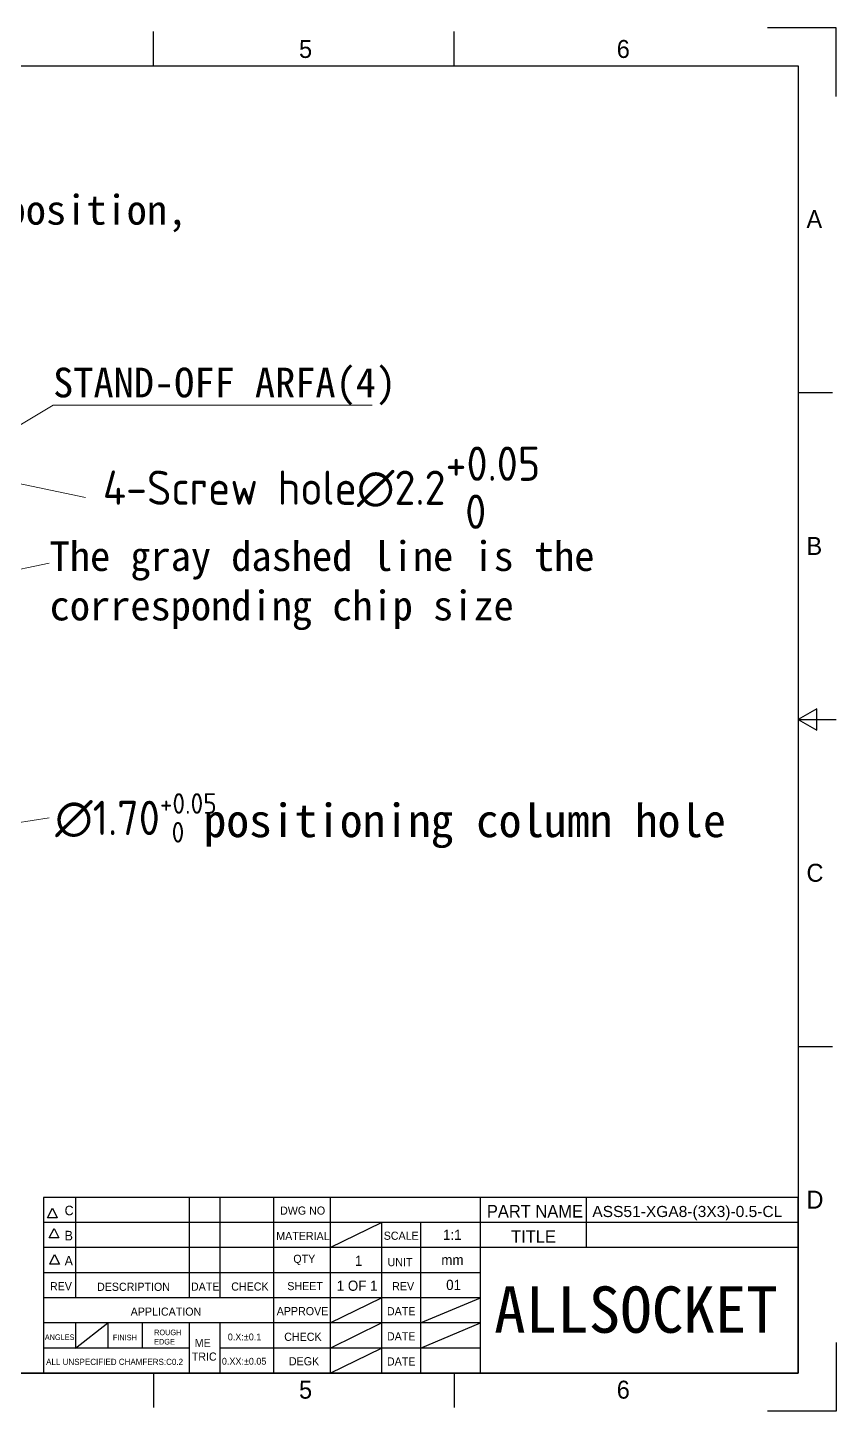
# Model space of a CAD drawing. Header units: millimetres. Extents: x 2100 to 2206, y -1285 to -1210.
# Drawn here: x 2162.8 to 2206.4, y -1284.8 to -1210.2 of the extents above; entities that cross this region are included whole.
import ezdxf

# ---------------------------------------------------------------- set-up
doc = ezdxf.new("R2010")
doc.units = ezdxf.units.MM
doc.header["$PDSIZE"] = -1
doc.layers.add('DIM', color=3, linetype='Continuous')
doc.layers.add('TuKuang', color=7, linetype='Continuous')
doc.styles.add('1', font='romans.shx', dxfattribs={"height": 2.5})
doc.styles.add('1111', font='isocp.shx', dxfattribs={"bigfont": 'gbcbig.shx'})
doc.styles.add('2', font='romans.shx', dxfattribs={"bigfont": 'bigfont.shx'})
doc.styles.add('GB', font='', dxfattribs={"height": 4})
doc.styles.get("Standard").update_dxf_attribs({"font": ''})
doc.styles.get('GB').set_extended_font_data('KaiTi_GB2312')
doc.styles.get('Standard').set_extended_font_data('SimSun')
doc.dimstyles.new('1111', dxfattribs={"dimtxt": 2.5, "dimasz": 0.2, "dimexe": 0.6, "dimexo": 0.6, "dimtad": 0, "dimdec": 3, "dimzin": 1, "dimdsep": 46, "dimtxsty": '1111', "dimcen": 0.2, "dimclrd": 97, "dimclre": 97, "dimclrt": 3, "dimazin": 0, "dimtfac": 1, "dimtdec": 3, "dimtofl": 0, "dimtmove": 0, "dimatfit": 3, "dimfxl": 1, "dimlwd": 5, "dimlwe": 5, "dimarcsym": 0})

# ---------------------------------------------------------------- blocks, each defined once
blk = doc.blocks.new('asdf456')
at = {"color": 8}
for p, q in [((1550.355442246311, 85.49197075654205), (1548.38982645244, 84.36876173147311)), ((1548.389826452442, 84.36876173147311), (1550.355442246311, 83.24555270640407)), ((1550.355442246311, 83.24555270640407), (1550.355442246311, 85.49197075654205))]:
    blk.add_line(p, q, dxfattribs=at)
at = {"layer": 'TuKuang', "color": 8}
for p, q in [((1480.747557437741, 152.963863781653), (1480.747557437741, 156.5741323106099)), ((1512.277235923961, 152.963863781653), (1512.277235923961, 156.5741323106099)), ((1350.045931450592, 152.963863781653), (1548.389826452442, 152.963863781653)), ((1548.389826452442, 152.963863781653), (1548.389826452442, 15.77365968129391)), ((1548.389826452442, 118.6663127565632), (1552.000094981397, 118.6663127565632)), ((1548.389826452442, 84.36876173147346), (1552.361121834294, 84.36876173147346)), ((1548.389826452442, 50.07121070638367), (1552.000094981397, 50.07121070638367)), ((1548.389826452442, 15.77365968129391), (1350.045931450592, 15.77365968129391)), ((1480.747557437741, 15.77365968129391), (1480.747557437741, 12.16339115233711)), ((1512.277235923961, 15.77365968129391), (1512.277235923961, 12.16339115233711))]:
    blk.add_line(p, q, dxfattribs=at)
for points in [[(1552.38982645244, 149.7433267237393), (1552.38982645244, 156.963863781653), (1545.169289394528, 156.963863781653)], [(1552.38982645244, 18.99419673920749), (1552.38982645244, 11.7736596812939), (1545.169289394528, 11.7736596812939)]]:
    blk.add_lwpolyline(points, dxfattribs=at)
at = {"color": 8, "char_height": 1.884410273804812, "attachment_point": 1, "style": '1'}
for s, insert, width in [('{\\f@Gulim|b0|i0|c134|p34;5}', (1496.015920257107, 155.6725387797565), 8.30080655937914), ('{\\f@Gulim|b0|i0|c134|p34;6}', (1529.35073300781, 155.6725387797565), 8.30080655937914), ('{\\f@Gulim|b0|i0|c134|p34;A}', (1549.260371884242, 137.8211939795925), 9.041573921593452), ('{\\f@Gulim|b0|i0|c134|p34;B}', (1549.260371884242, 103.5236429545027), 9.041573921593452), ('{\\f@Gulim|b0|i0|c134|p34;C}', (1549.260371884242, 69.22609192941297), 9.041573921593452), ('{\\f@Gulim|b0|i0|c134|p34;D}', (1549.260371884242, 34.9285409043232), 9.041573921593452), ('{\\f@Gulim|b0|i0|c134|p34;5}', (1496.015920257107, 14.98886484136142), 8.30080655937914), ('{\\f@Gulim|b0|i0|c134|p34;6}', (1529.35073300781, 14.98886484136142), 8.30080655937914)]:
    blk.add_mtext(s, dxfattribs=dict(at, insert=insert, width=width))
blk = doc.blocks.new('*D15')
at = {"layer": 'DEFPOINTS', "color": 0, "transparency": 16777216}
for p in [(2153.216429072286, -1254.434007123882), (2154.896809693009, -1254.176478543912)]:
    blk.add_point(p, dxfattribs=at)
at = {"layer": 'DIM', "color": 97, "lineweight": 5, "transparency": 16777216}
for p, q in [((2163.975345050679, -1252.785137623863), (2156.359729292226, -1253.952277191938)), ((2153.908619382647, -1254.305242833897), (2154.204619382647, -1254.305242833897)), ((2154.056619382648, -1254.453242833897), (2154.056619382647, -1254.157242833897))]:
    blk.add_line(p, q, dxfattribs=at)
at = {"layer": 'DIM', "color": 97, "transparency": 16777216}
blk.add_solid([(2156.32236240023, -1253.708457258735), (2156.397096184221, -1254.196097125141), (2154.896809693009, -1254.176478543912)], dxfattribs=at)
at = {"layer": 'DIM', "color": 3, "transparency": 16777216, "insert": (2168.650898903391, -1252.785137623862), "char_height": 1.85, "attachment_point": 5, "style": '1111'}
blk.add_mtext('\\A1;∅1.70{\\H1.110000;\\S+0.05^  0;}', dxfattribs=at)

msp = doc.modelspace()

# ---------------------------------------------------------------- linework, layer by layer
at = {"color": 8}
for p, q in [((2165.391396711837, -1273.261052704401), (2165.391396711837, -1278.679634264315)), ((2171.522254257252, -1273.261052704401), (2171.522254257252, -1278.679634264315)), ((2173.183990894776, -1273.261052704401), (2173.183990894776, -1278.679634264315)), ((2176.071738443655, -1273.261052704401), (2176.071738443655, -1282.743570434251)), ((2179.125868428894, -1273.261052704401), (2179.125868428894, -1282.743570434251)), ((2187.236267412698, -1282.743570434251), (2187.236267412698, -1273.261052704401)), ((2192.945293441482, -1273.261052704401), (2192.945293441482, -1275.970343484358)), ((2204.375504349436, -1274.615698094379), (2163.665558441157, -1274.615698094379)), ((2179.125868428894, -1275.970343484358), (2181.888591498194, -1274.615698094379)), ((2181.888591498194, -1274.615698094379), (2181.888591498194, -1282.743570434251)), ((2184.006437694633, -1274.615698094379), (2184.006437694633, -1282.743570434251)), ((2176.071738443655, -1275.970343484358), (2163.665558441157, -1275.970343484358)), ((2204.375504349436, -1275.970343484358), (2176.071738443655, -1275.970343484358)), ((2187.236267412698, -1277.324988874336), (2163.665558441157, -1277.324988874336)), ((2187.236267412698, -1278.679634264315), (2163.665558441157, -1278.679634264315)), ((2179.125868428894, -1280.034279654293), (2181.888591498194, -1278.679634264315)), ((2184.006437694633, -1280.034279654293), (2187.236267412698, -1278.679634264315)), ((2187.236267412698, -1280.034279654293), (2163.665558441157, -1280.034279654293)), ((2165.391396711837, -1280.034279654293), (2165.391396711837, -1281.388925044272)), ((2165.391396711837, -1281.388925044272), (2167.127423998263, -1280.034279654293)), ((2167.127423998263, -1280.034279654293), (2167.127423998263, -1281.388925044272)), ((2168.993423470591, -1280.034279654293), (2168.993423470591, -1281.388925044272)), ((2171.522254257252, -1280.034279654293), (2171.522254257252, -1282.743570434251)), ((2173.183990894776, -1280.034279654293), (2173.183990894776, -1282.743570434251)), ((2179.125868428894, -1281.388925044272), (2181.888591498194, -1280.034279654293)), ((2184.006437694633, -1281.388925044272), (2187.236267412698, -1280.034279654293)), ((2171.522254257252, -1281.388925044272), (2163.665558441157, -1281.388925044272)), ((2187.236267412698, -1281.388925044272), (2173.183990894776, -1281.388925044272)), ((2179.125868428894, -1282.743570434251), (2181.888591498194, -1281.388925044272))]:
    msp.add_line(p, q, dxfattribs=at)
at = {"color": 8, "lineweight": 25, "ltscale": 10}
for p, q in [((2163.88602016173, -1274.36033665223), (2164.14636755464, -1273.839641866411)), ((2164.14636755464, -1273.839641866411), (2164.406714947551, -1274.36033665223)), ((2163.978999555286, -1275.449392365992), (2164.239346948196, -1274.928697580172)), ((2164.239346948196, -1274.928697580172), (2164.499694341106, -1275.449392365992)), ((2164.001180232796, -1276.854131009704), (2164.261527625707, -1276.333436223884)), ((2164.261527625707, -1276.333436223884), (2164.521875018618, -1276.854131009704))]:
    msp.add_line(p, q, dxfattribs=at)
at = {"color": 8}
msp.add_lwpolyline([(2204.375504349437, -1282.743570434251), (2204.375504349437, -1273.261052704401), (2163.665558441158, -1273.261052704401), (2163.665558441158, -1282.743570434251)], close=True, dxfattribs=at)
at = {"color": 8, "lineweight": 25, "ltscale": 10}
for points in [[(2164.40671494755, -1274.36033665223), (2163.88602016173, -1274.36033665223)], [(2164.499694341105, -1275.449392365993), (2163.978999555286, -1275.449392365993)], [(2164.521875018616, -1276.854131009704), (2164.001180232796, -1276.854131009704)]]:
    msp.add_lwpolyline(points, dxfattribs=at)
at = {"layer": 'TuKuang', "color": 8}
msp.add_lwpolyline([(2159.797238105921, -1282.743570434251), (2203.661445138497, -1282.743570434251)], dxfattribs=at)

# ---------------------------------------------------------------- block references
at = {"xscale": 0.5141226318764893, "yscale": 0.5141226318764893, "zscale": 0.5141226318764893}
msp.add_blockref('asdf456', (1408.313251603367, -1290.853165863917), dxfattribs=at)

# ---------------------------------------------------------------- texts
at = {"color": 3}
msp.add_text('positioning column hole', height=1.8, dxfattribs=at).set_placement((2172.304687560473, -1253.824059581778))
at = {"color": 3, "char_height": 1.6, "attachment_point": 1}
for s, insert in [('Pad and Pin end of the contact position, \\Pthe corresponding ball position', (2127.879959414727, -1219.180453599641)), ('STAND-OFF ARFA(4)', (2164.183350048675, -1228.498520129187)), ('The gray dashed line is the \\Pcorresponding chip size', (2163.996868870258, -1237.862664759862))]:
    msp.add_mtext(s, dxfattribs=dict(at, insert=insert))
at = {"color": 8, "lineweight": 25, "ltscale": 10, "char_height": 0.5156985232803709, "width": 0.6651222349351656, "attachment_point": 1, "style": '2'}
for s, insert in [('{\\f@Gulim|b0|i0|c134|p34;C}', (2164.80327546385, -1273.70795601479)), ('{\\f@Gulim|b0|i0|c134|p34;B}', (2164.80327546385, -1275.062601404769)), ('{\\f@Gulim|b0|i0|c134|p34;A}', (2164.80327546385, -1276.417246794748))]:
    msp.add_mtext(s, dxfattribs=dict(at, insert=insert))
at = {"color": 0, "insert": (2193.270234954951, -1273.719362366859), "char_height": 0.6, "width": 11.92098740017455, "attachment_point": 1}
msp.add_mtext('{\\fArial|b0|i0|c0|p32;\\C8;ASS51-XGA8-(3X3)-0.5-CL}', dxfattribs=at)
at = {"color": 0, "insert": (2187.971906832803, -1278.062018032628), "char_height": 2.5, "attachment_point": 1}
msp.add_mtext_dynamic_manual_height_columns('ALLSOCKET', width=14.38904806976825, gutter_width=15, heights=[0], dxfattribs=at)
at = {"layer": 'DIM', "color": 3, "insert": (2178.665259192408, -1234.971746189666), "char_height": 1.85, "attachment_point": 5, "style": '1111'}
msp.add_mtext('\\A1;4-Screw hole∅2.2\\S+0.05^  0;', dxfattribs=at)
at = {"layer": 'DIM', "color": 8, "linetype": 'ByBlock', "lineweight": 25, "attachment_point": 7, "style": 'GB'}
for s, insert, char_height, width in [('{\\f@Gulim|b0|i0|c134|p34;DWG NO}', (2176.427032302221, -1274.197819698129), 0.4400968429177103, 3.677455086712279), ('{\\f@Gulim|b0|i0|c134|p34;PART NAME}', (2187.582795988687, -1274.346489705596), 0.679161794626096, 5.46149207356686), ('{\\f@Gulim|b0|i0|c134|p34;MATERIAL}', (2176.2209109346, -1275.561897857637), 0.4400968429177103, 1.542391282765546), ('{\\f@Gulim|b0|i0|c134|p34;SCALE}', (2182.016607595099, -1275.55239302042), 0.4400968429177103, 1.542391282765546), ('{\\f@Gulim|b0|i0|c134|p34;1:1}', (2185.216012734099, -1275.55239302042), 0.5501210536471377, 1.325879463653193), ('{\\f@Gulim|b0|i0|c134|p34;TITLE}', (2188.887280197528, -1275.70973982322), 0.679161794626096, 3.02550051143832), ('{\\f@Gulim|b0|i0|c134|p34;  QTY}', (2176.82062056087, -1276.914082487441), 0.4400968429177103, 1.542391282765546), ('{\\f@Gulim|b0|i0|c134|p34;1}', (2180.465708800974, -1276.9513999052), 0.5501210536471377, 0.9602488576975756), ('{\\f@Gulim|b0|i0|c134|p34;UNIT}', (2182.22410804931, -1276.978317710583), 0.4400968429177103, 1.542391282765546), ('{\\f@Gulim|b0|i0|c134|p34;mm}', (2185.123125015885, -1276.907038410399), 0.5501210536471377, 1.325879463653193), ('{\\f@Gulim|b0|i0|c134|p34;REV}', (2164.013452654897, -1278.271188637594), 0.4400968429177103, 1.542391282765546), ('{\\f@Gulim|b0|i0|c134|p34;DESCRIPTION}', (2166.552537522502, -1278.307231480359), 0.4400968429177103, 1.542391282765546), ('{\\f@Gulim|b0|i0|c134|p34;DATE}', (2171.619567013149, -1278.294107935128), 0.4400968429177103, 1.542391282765546), ('{\\f@Gulim|b0|i0|c134|p34;CHECK}', (2173.792482566812, -1278.294107935128), 0.4400968429177103, 1.542391282765546), ('{\\f@Gulim|b0|i0|c134|p34;SHEET}', (2176.815113400147, -1278.26872787742), 0.4400968429177103, 1.542391282765546), ('{\\f@Gulim|b0|i0|c134|p34;1 OF 1}', (2179.48267110436, -1278.306045295179), 0.5501210536471377, 2.580992743564587), ('{\\f@Gulim|b0|i0|c134|p34;REV}', (2182.47324309021, -1278.271188637594), 0.4400968429177103, 1.542391282765546), ('{\\f@Gulim|b0|i0|c134|p34;01}', (2185.385306830156, -1278.261683800377), 0.5501210536471377, 1.325879463653193), ('{\\f@Gulim|b0|i0|c134|p34;APPLICATION}', (2168.367822772302, -1279.647124132095), 0.4400968429177103, 1.542391282765546), ('{\\f@Gulim|b0|i0|c134|p34;APPROVE}', (2176.245276970567, -1279.61978238122), 0.4400968429177103, 1.542391282765546), ('{\\f@Gulim|b0|i0|c134|p34;DATE}', (2182.191850095742, -1279.61978238122), 0.4400968429177103, 1.542391282765546), ('{\\f@Gulim|b0|i0|c134|p34;ROUGH \\PEDGE}', (2169.634041369767, -1281.198318667287), 0.3010262405557139, 1.216884228179039), ('{\\f@Gulim|b0|i0|c134|p34; ME\\PTRIC}', (2171.662999504311, -1282.07421807946), 0.4400968429177103, 1.542391282765546), ('{\\f@Gulim|b0|i0|c134|p34;0.X:%%P0.1}', (2173.607272395531, -1280.978818881562), 0.371331711211818, 2.499506749478387), ('{\\f@Gulim|b0|i0|c134|p34;CHECK}', (2176.650576424609, -1281.003398715085), 0.4400968429177103, 1.542391282765546), ('{\\f@Gulim|b0|i0|c134|p34;DATE}', (2182.191850095742, -1280.974427771199), 0.4400968429177103, 1.542391282765546), ('{\\f@Gulim|b0|i0|c134|p34;0.XX:%%P0.05}', (2173.287242089124, -1282.290658970475), 0.371331711211818, 2.786138606396905), ('{\\f@Gulim|b0|i0|c134|p34;DEGK}', (2176.90294842862, -1282.325879405576), 0.4400968429177103, 1.542391282765546), ('{\\f@Gulim|b0|i0|c134|p34;DATE}', (2182.191850095742, -1282.329073161178), 0.4400968429177103, 1.542391282765546)]:
    msp.add_mtext(s, dxfattribs=dict(at, insert=insert, char_height=char_height, width=width))
at = {"layer": 'DIM', "color": 8, "linetype": 'ByBlock', "lineweight": 9, "attachment_point": 7, "style": 'GB'}
for s, insert, char_height, width in [('{\\f@Gulim|b0|i0|c134|p34;ANGLES}', (2163.735703160661, -1280.955366233594), 0.3010262405557139, 1.631707742119865), ('{\\f@Gulim|b0|i0|c134|p34;FINISH}', (2167.407858624335, -1280.972322643484), 0.3010262405557139, 1.407908666549302), ('{\\f@Gulim|b0|i0|c134|p34;\\C8;ALL UNSPECIFIED CHAMFERS:C0.2}', (2163.80416009514, -1282.301168250332), 0.3311288646112854, 7.854367115645054)]:
    msp.add_mtext(s, dxfattribs=dict(at, insert=insert, char_height=char_height, width=width))

# ---------------------------------------------------------------- dimensions: what is measured, and where the dimension line sits
at = {"layer": 'DIM'}
dim = msp.add_diameter_dim_2p(p1=(2153.216429072286, -1254.434007123882), p2=(2154.896809693009, -1254.176478543912), dimstyle='1111', override={"dimscale": 0.74, "dimasz": 2, "dimexe": 0.49975, "dimexo": 0.49975, "dimgap": 0.49975, "dimtoh": 1, "dimdec": 2, "dimtol": 1, "dimtp": 0.05, "dimtfac": 0.6, "dimtolj": 1}, dxfattribs=at)
dim.commit()
dim.dimension.update_dxf_attribs({"geometry": '*D15', "text_midpoint": (2163.975345050679, -1252.785137623862), "dimtype": 131})

# ---------------------------------------------------------------- leaders
for points in [[(2161.762414873678, -1231.974455273197), (2164.183350048675, -1230.525186795853), (2181.395245516214, -1230.525186795853)], [(2150.556619382649, -1232.305242833897), (2165.930109906785, -1235.501974892935)], [(2141.056619382649, -1243.805242833897), (2163.97465077751, -1239.039391070663)]]:
    msp.add_leader(points, dimstyle='1111', override={"dimscale": 0.74, "dimtxt": 1.6, "dimasz": 1, "dimgap": 0.625, "dimtad": 0, "dimtoh": 1, "dimdec": 2, "dimtdec": 2})

doc.saveas('drawing.dxf')
